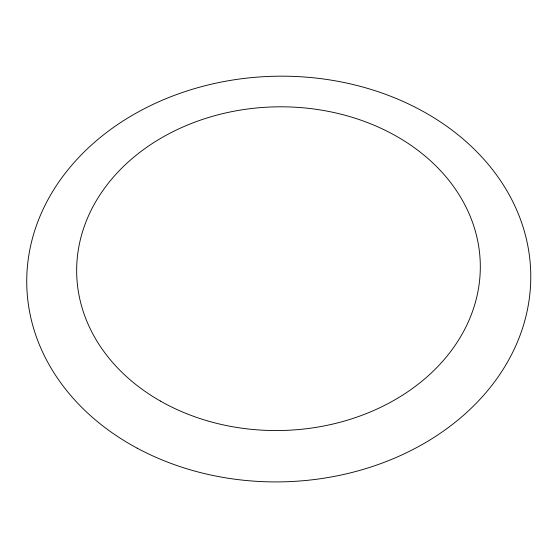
<?xml version="1.0" encoding="UTF-8"?>
<svg xmlns="http://www.w3.org/2000/svg" width="558" height="558" viewBox="0 0 558 558"><rect width="100%" height="100%" fill="white"/><g stroke="black" fill="none" stroke-linecap="round" stroke-linejoin="round"><path stroke-width="0.84" d="M137.135 448.151A252.049 202.833 -1.5 0 0 530.1 291.548A252.049 202.833 -1.5 0 0 169.032 97.434A252.049 202.833 -1.5 0 0 137.135 448.151M160.383 401.049A201.856 161.848 -1.5 0 0 479.273 283.206A201.856 161.848 -1.5 0 0 195.795 121.797A201.856 161.848 -1.5 0 0 160.383 401.049"/></g></svg>
